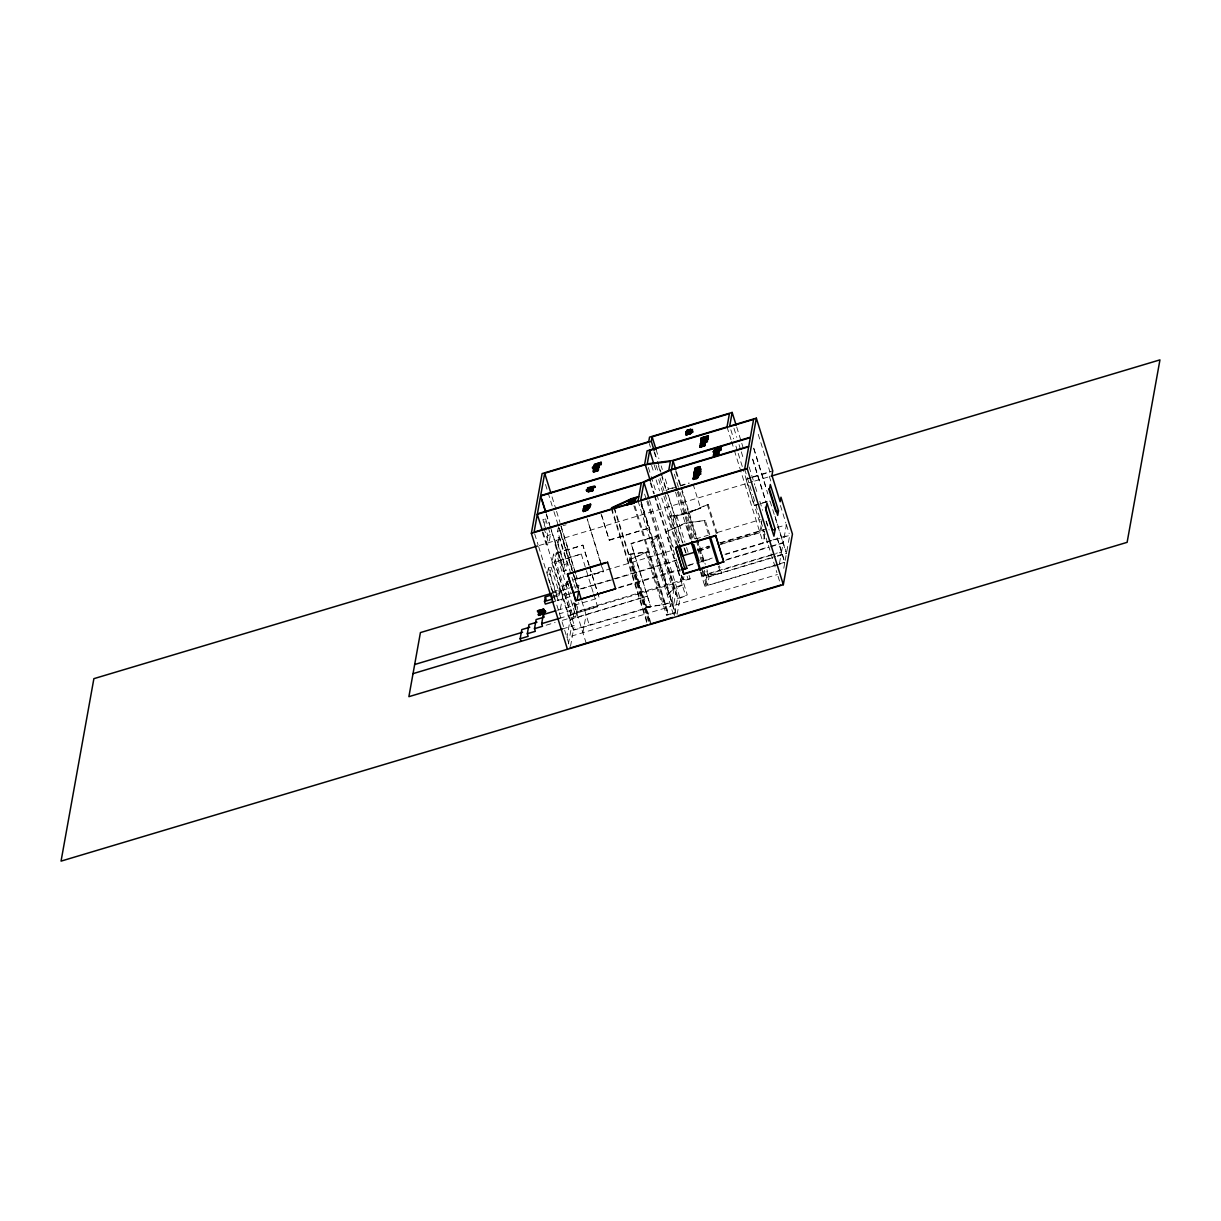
<?xml version="1.0" encoding="UTF-8"?>
<svg xmlns="http://www.w3.org/2000/svg" width="1221" height="1221" viewBox="0 0 1221 1221"><rect width="100%" height="100%" fill="white"/><g stroke="black" fill="none" stroke-linecap="round" stroke-linejoin="round"><path stroke-width="0.75" stroke-dasharray="5 3.75" d="M544.245 526.129L545.558 518.833L542.887 519.627L546.169 530.158M548.29 527.609L550.473 534.63L548.84 543.757L546.169 544.551L547.817 535.439L546.718 531.913M548.427 567.994L547.191 574.832L549.862 574.038L551.083 567.2L548.427 567.994L556.623 594.337L555.708 599.465M568.421 643.94L571.611 626.22L551.907 563.003L553.556 553.876L582.875 545.1L589.102 565.094M555.158 544.978L556.379 538.14L559.05 537.332L567.261 563.675L566.025 570.528L563.354 571.321L555.158 544.978L557.814 544.184L559.05 537.332M573.458 582.158L557.615 531.288L558.165 528.25M572.161 568.65L560.286 530.494L561.111 525.93L577.243 578.907L560.836 526.22L566.056 524.816M567.673 584.447L559.676 586.828L558.852 591.391L566.849 589.01L567.673 584.447L566.849 581.807L673.198 550.015M563.354 571.321L564.59 564.484L556.379 538.14M551.678 596.428L559.676 594.032L560.5 589.468L559.676 586.828M566.849 581.807L566.025 586.37L566.849 589.01M641.056 504.181L674.892 612.82L668.299 614.865L648.61 551.633L630.341 554.044L629.38 554.487L645.787 607.173L665.018 604.319L671.611 602.289L670.863 606.394L646.886 613.553L647.542 612.301L645.711 612.545L644.215 614.361L566.926 637.469L570.131 619.673L647.496 596.107L570.207 619.215L571.031 614.667L554.624 561.965L581.272 553.998L551.907 563.003M589.056 565.323L582.875 545.1M572.588 605.998L573.153 602.869M575.732 588.522L576.694 583.18L574.023 583.974L575.122 587.484M575.747 603.205L573.244 617.093L553.556 553.876M586.202 643.223L575.534 608.974L576.495 603.647M570.528 646.23L573.412 630.219L543.04 532.02M562.393 620.344L575.915 616.3L556.227 553.082L554.578 562.194L574.267 625.427L573.488 629.761L650.778 606.654L631.089 543.421L657.737 535.454L677.426 598.672L674.969 612.362L666.483 615.109L646.779 551.877L629.303 559.859L648.992 623.076M575.915 616.3L576.694 611.965L573.962 603.189M681.639 575.289L680.723 580.433L576.77 611.507L578.372 602.609M582.921 632.692L586.111 614.896M609.371 539.865L649.343 527.915L609.279 540.323L601.159 513.522M559.447 618.345L597.68 606.684L571.031 614.667M597.588 592.338L599.236 598.015L597.542 592.567M573.412 630.219L650.701 607.096L631.089 543.421M657.737 535.454L652.228 541.788L650.915 542.139L657.661 535.912L631.013 543.879M674.16 516.178L673.336 520.741L675.991 519.948L676.739 515.842L700.808 508.211L674.16 516.178L683.455 546.031M678.357 564.758L677.426 569.886L617.261 587.881M674.389 615.552L674.892 612.82M677.136 614.331L680.036 598.198L649.603 500.457M689.071 575.35L690.17 578.861L683.363 579.761L683.958 576.419M703.204 566.803L701.602 575.747L721.687 573.092L719.428 565.827M704.914 571.336L704.288 574.816L774.389 553.846M773.885 565.949L704.883 586.278L706.486 577.35L704.303 570.314M777.67 564.392L707.57 585.347L709.126 576.678L706.944 569.658M759.37 504.075L754.227 505.616L746.031 479.273L751.434 477.213M754.227 505.616L768.528 500.9M762.225 519.062L759.844 532.295L719.871 544.245M724.969 554.242L763.14 542.841L764.621 534.569M779.486 563.339L781.501 552.151L772.42 554.868M777.304 527.503L786.416 524.786L783.226 542.582L770.512 546.382M783.775 568.284L784.782 562.698L776.968 537.622M785.164 560.5L786.11 555.296M786.828 551.327L788.094 544.215M788.415 542.445L789.697 535.317L725.885 554.41M577.243 578.907L603.617 571.565L587.209 518.879L599.954 560.958M674.068 588.598L667.322 594.825L674.068 588.598L646.901 501.388M677.579 545.604L668.528 516.529L688.736 513.232M717.215 533.44L708.165 504.365L707.249 504.487L687.82 513.354L695.741 538.782M708.165 504.365L686.797 514.117L668.528 516.529M709.813 534.935L705.28 520.405L685.195 523.061L665.766 531.913L687.011 522.817M691.132 539.606L686.049 523.26L705.28 520.405M629.303 559.859L648.61 551.633M576.694 611.965L690.17 578.861M701.327 572.313L702.457 575.946L770.604 555.418M706.486 577.35L775.61 556.364M702.457 575.946L721.687 573.092M645.787 607.173L662.225 605.005L671.687 601.831L674.145 588.14L682.173 584.6L684.004 584.355L676.755 587.667L673.534 605.585L777.472 574.511M677.426 598.672L687.286 594.902L667.582 531.669M680.036 598.198L687.286 594.902M673.061 487.713L665.949 489.835L661.98 477.121M680.158 485.576L689.041 482.921M665.872 490.293L668.528 489.499L664.575 476.77M671.962 488.461L689.087 483.348M557.615 531.288L560.286 530.494M547.817 535.439L550.473 534.63M753.22 476.694L772.756 470.848M746.031 479.273L751.159 477.732M752.884 477.213L770.008 472.1L757.554 432.127M539.3 545.466L752.869 481.593M754.7 481.043L769.306 476.678M556.181 553.311L582.829 545.329M761.08 503.556L769.642 501.007M564.59 564.484L567.261 563.675M695.726 538.949L708.302 535.195M717.292 532.509L760.439 519.612M552.503 591.864L560.5 589.468M698.214 549.297L708.989 546.077M719.764 542.857L766.467 528.891M551.648 593.345L578.998 585.164L578.22 589.499L559.035 527.915M697.206 550.03L709.798 546.26M720.573 543.04L763.72 530.143M698.061 550.778L708.974 547.512M698.885 550.961L709.828 547.68M720.772 544.413L764.544 531.333M556.623 594.337L559.294 593.543L558.058 600.381L549.862 574.038M580.021 588.965L675.778 560.317M553.25 597.39L571.031 592.078M581.776 588.858L676.48 560.546M571.626 593.314L562.744 595.97L559.539 613.766L575.534 608.974M570.207 596.642L555.402 601.175L547.741 576.587M688.629 565.109L694.077 563.476M701.342 561.309L712.255 558.043M771.123 540.445L765.796 542.032L744.413 473.366M772.908 539.911L788.903 535.134M687.591 565.857L694.886 563.675M696.703 563.125L713.11 558.226M618.543 587.927L681.532 569.673M726.938 559.401L768.696 546.916M557.524 610.286L599.282 597.786M725.625 560.225L768.757 547.329M770.558 546.794L783.134 543.024L781.577 551.694L776.19 553.311M777.426 555.83L786.507 553.113L775.014 516.239M546.123 625.213L555.158 622.512M709.126 576.678L775.64 556.791M777.426 556.257L786.416 553.571M779.471 563.843L784.859 562.24L777.044 537.164M562.56 628.922L574.267 625.427M775.701 565.399L784.782 562.698M577.518 578.617L603.617 571.565M629.38 554.487L645.817 552.319L662.225 605.005M666.483 615.109L668.299 614.865M780.402 505.463L785.866 523.031M786.416 524.786L789.163 533.562M769.276 476.205L770.909 481.471M753.8 448.107L766.239 488.064M753.708 448.565L767.856 493.971M770.115 501.251L785.866 551.816M752.716 459.035L766.3 502.64M752.64 459.493L765.659 501.282M766.361 521.184L769.093 529.96M736.69 426.968L741.208 441.514M741.773 443.33L743.482 448.779M749.129 466.941L754.761 484.996M755.326 486.797L757.569 494.032M759.828 501.251L762.637 510.286M766.01 521.123L768.253 528.357M733.943 428.22L736.767 437.316M739.026 444.581L740.735 450.03M741.3 451.846L743.558 459.111M744.657 469.139L752.579 494.566M753.143 496.382L767.856 543.62M768.421 545.436L776.907 572.695M778.021 576.266L780.753 585.042M730.83 429.761L733.653 438.843M735.927 446.108L737.621 451.556M738.186 453.373L743.848 471.55M727.029 426.923L730.997 439.636M731.562 441.453L733.821 448.718M734.386 450.534L763.14 542.841M707.249 504.487L716.3 533.562M693.07 484.081L700.717 508.669M704.303 520.848L708.272 533.562M718.452 566.269L720.726 573.534M676.419 471.672L680.952 486.202M681.516 488.018L705.28 564.331M675.717 471.443L681.379 489.621M681.944 491.437L696.657 538.675M697.222 540.491L704.578 564.102M706.791 571.184L708.424 576.465M696.306 540.613L703.662 564.224M674.343 474.145L679.441 490.506M680.005 492.322L694.718 539.56M697.542 548.641L702.64 564.987M678.25 491.239L692.963 538.476M703.159 571.184L707.57 585.347M677.396 491.926L692.673 540.979M702.289 571.871L706.7 586.034M675.564 492.17L690.277 539.407M700.472 572.115L704.883 586.278M656.089 449.526L658.913 458.608M661.172 465.873L662.301 469.505M676.739 515.842L684.935 542.185M686.584 547.451L688.217 552.716M668.345 495.36L675.991 519.948M654.7 452.274L656.959 459.539M657.524 461.355L660.927 472.252M661.492 474.069L682.982 543.101M684.66 548.504L686.858 555.524M654.059 451.678L656.333 458.943M658.592 466.208L661.416 475.305M684.004 547.786L685.637 553.052M649.282 443.528L650.411 447.161M656.074 465.323L657.768 470.772M660.042 478.037L663.995 490.766M665.124 494.398L680.448 543.574M670.466 515.644L678.968 542.902M654.181 465.018L656.455 472.298M658.714 479.563L678.525 543.147M687.133 576.236L688.217 579.746M651.602 465.369L653.861 472.634M656.135 479.899L659.523 490.796M661.782 498.061L676.495 545.299M648.382 467.49L650.656 474.755M651.22 476.572L656.303 492.918M656.867 494.734L673.29 547.42M682.264 576.251L683.363 579.761M650.976 482.906L654.364 493.803M654.929 495.619L681.41 580.647M650.274 482.692L653.662 493.589M654.227 495.405L685.454 595.146M647.771 500.702L678.22 598.443M644.642 494.123L646.336 499.572M656.349 536.263L672.756 588.949M640.704 500.213L676.816 616.132M641.056 502.029L649.267 528.372M641.132 503.724L674.969 612.362M652.228 541.788L668.635 594.474M638.049 501.007L674.145 616.926M634.935 505.998L668.772 614.651M633.913 505.876L667.75 614.514M630.341 554.044L646.764 606.73M631.135 559.615L650.824 622.832M614.255 507.142L650.35 623.046M614.056 508.18L650.167 624.099M611.614 507.753L647.725 623.656M611.4 508.989L647.496 624.893M601.083 513.98L609.279 540.323M600.518 562.774L603.342 571.855M589.667 566.91L597.023 590.521M589.621 567.139L596.977 590.75M581.272 553.998L593.116 592.383M593.727 593.971L597.634 606.913M552.045 496.871L556.013 509.584M556.578 511.401L559.966 522.298M574.435 575.915L579.426 591.956M545.497 484.447L553.388 509.813M553.952 511.614L558.47 526.114M581.898 601.343L589.392 625.427M558.44 526.724L572.023 570.329M572.588 572.145L578.128 589.957M557.814 544.184L566.025 570.528M546.336 513.766L549.725 524.664M550.289 526.48L564.438 571.901M567.261 580.982L569.535 588.263M574.038 602.731L576.77 611.507M546.245 514.224L564.926 574.175M567.185 581.44L569.444 588.705M545.558 518.833L547.741 525.854M543.91 527.96L548.84 543.757M542.338 532.264L546.169 544.551M551.083 567.2L559.676 594.032M534.676 533.913L538.064 544.795M538.629 546.611L570.207 648"/><path stroke-width="1.5" d="M567.46 649.267L531.364 533.348L542.109 473.58L648.717 441.712L649.541 437.149L732.157 412.439L736.126 425.152M537.301 514.3L534.111 532.097L611.4 508.989L611.614 507.753L631.654 498.611L638.873 496.459L641.254 483.226L537.301 514.3L542.399 530.631M540.582 496.062L537.393 513.843L642.109 482.539L668.772 470.375L670.39 461.431L645.314 464.743L540.582 496.062L545.68 512.408M651.297 441.361L544.688 473.244L540.674 495.604L644.612 464.514L647.069 450.839L727.029 426.923L729.41 413.69L652.121 436.813L651.297 441.361L654.135 450.457M520.97 641.361L520.146 638.736L521.794 629.609L529.777 627.212M520.146 638.736L528.144 636.339L527.319 633.699L528.968 624.587L536.965 622.191M527.319 633.699L535.317 631.318L534.493 628.678L536.141 619.551L544.139 617.17L543.314 614.529L555.753 610.805M538.675 615.247L543.437 613.598L543.269 612.53L543.574 613.675L538.644 615.384L538.522 613.965L545.558 611.782L543.528 612.27L542.918 610.744L543.94 610.439L539.407 612.484L542.918 610.744M539.133 613.995L538.812 612.469L543.284 611.477M539.117 612.744L539.468 611.324L539.209 612.27M538.934 613.766L539.88 612.484M540.934 612.576C542.383 613.171 538.003 614.148 538.965 611.477M542.048 613.629C544.444 613.14 543.696 611.385 541.559 612.255M554.212 601.419L545.329 604.074L544.505 601.449L545.329 596.886L551.724 594.978M543.635 610.531L543.894 611.187M538.904 611.813L544.078 610.195L543.849 609.279L543.94 610.439M534.493 628.678L542.49 626.281L541.666 623.656L543.314 614.529M544.078 610.195L542.429 610.057M542.185 610.653L543.696 609.645L543.177 611.523L545.344 610.851L538.69 612.973M575.656 600.732L615.628 588.781L575.656 600.732L567.536 573.931L605.692 562.53M591.529 489.713L586.706 490.842L586.462 490.048L593.024 487.805L593.238 488.751M583.241 510.088C588.522 508.913 591.162 508.699 583.241 510.088L583.47 511.019L587.545 509.996L583.379 511.507L587.683 509.752M583.44 508.974L583.669 509.905L587.988 507.6L583.44 508.974L588.324 507.341L587.835 508.608M587.728 507.341L590.109 506.257L583.501 508.608L587.591 507.585L584.569 508.577M584.722 507.982C582.615 509.249 584.126 505.021 586.202 505.708L586.446 506.486M583.775 507.081L590.811 505.006L590.567 504.212L583.913 506.333L586.202 505.708M586.706 490.842L586.492 489.896M583.775 509.264L583.531 508.47M584.187 506.99L584.966 508.791M587.988 490.842L592.872 490.659L592.734 489.423L587.988 490.842L588.201 491.773L592.078 490.857M595.009 486.248C577.747 491.773 594.978 484.065 595.238 487.286L594.2 486.507M588.201 491.773L592.979 490.216L592.734 489.423M589.56 489.026L593.208 487.286L588.736 488.843M585.668 508.699L585.805 510.057L585.668 508.699L583.943 509.401L584.203 510.332L585.912 509.493M586.446 509.737C594.261 505.509 578.006 509.432 585.698 507.982M596.886 470.161C587.622 473.901 602.151 467.918 597.618 469.764M595.68 468.482L598.855 467.536L598.611 466.743L593.833 468.299L599.16 466.498L596.23 467.048M594.139 466.544L599.297 465.079L599.099 464.041L595.466 464.911L595.711 465.705L598.183 464.819M597.1 466.529L598.748 465.949L594.368 467.475C594.673 463.69 593.513 469.703 595.36 467.353M599.496 463.995L594.368 465.293L599.068 464.178M590.399 489.468L590.552 490.811L589.926 489.484L588.003 490.354L588.217 491.315L590.643 490.247M593.711 471.108L593.467 470.329L598.214 468.895L598.336 470.604L593.543 472.039M596.962 470.711L593.635 471.581M594.093 468.956C597.557 466.346 600.991 468.36 594.459 468.086M594.368 467.475L592.49 467.368L593.559 467.918L592.506 468.543L594.764 468.131M594.535 466.498L598.397 465.888L598.977 466.865M601.175 462.301L594.459 464.758L599.236 463.202L599.465 464.133L594.719 465.552L594.551 464.285L601.175 462.301L601.388 463.232L596.428 464.713M584.264 508.058C584.783 506.486 590.17 507.387 587.85 505.967M590.735 489.896C594.535 488.247 591.971 489.453 591.468 489.087M588.553 505.525L583.806 506.944L588.614 505.235L587.759 506.456M592.429 490.018L591.178 490.506L591.788 489.926M588.72 506.791L588.476 506.013C592.75 504.868 588.69 510.225 585.439 508.76M589.361 505.28L590.399 505.967M592.826 487.622L595.329 487.072M593.024 487.805C593.971 490.766 591.636 486.706 589.438 489.224L589.682 490.018M590.567 504.212L586.66 505.509L586.904 506.456M592.796 487.759L592.597 486.736L592.75 487.973L593.498 487.332M597.328 469.108L596.26 469.459L598.214 468.895M599.236 463.202L595.466 464.911M598.137 469.154L598.458 469.688M594.49 466.819L599.343 464.819M599.847 464.041L600.9 464.728L599.847 464.041L600.869 462.698L600.289 463.751M577.136 600.076L578.739 591.193L573.397 592.78M629.09 502.533L630.357 503.891L633.806 503.205L627.38 504.716L627.167 503.769L630.57 501.724M627.38 504.716L633.943 502.472L632.783 500.396L629.319 500.992M632.676 498.733L614.255 507.142L614.056 508.18L638.049 501.007L638.781 496.901L629.517 499.877L631.883 499.175L632.127 499.954M629.242 503.586L634.035 501.923M629.395 502.747C630.57 500.625 639.819 498.916 629.258 501.327M631.883 499.175C635.607 498.321 637.957 498.55 632.554 500.152M635.088 499.374L635.134 498.199L633.119 499.13M633.378 502.121L627.136 503.922M632.615 502.579L633.882 500.656L634.081 501.663L635.454 501.266L635.225 500.335L629.502 502.121M630.357 503.891L633.943 502.426M634.126 501.434L633.241 499.404C635.805 498.534 632.035 501.343 632.6 498.946M634.264 500.686L634.02 499.908M635.134 498.199L633.333 499.084M635.225 500.335L629.67 502.258L629.303 501.129L633.241 499.404M643.94 482.295L640.704 500.213L744.657 469.139L748.671 446.779L670.604 470.131L643.94 482.295L649.023 498.641M649.664 450.488L647.252 463.858L672.328 460.546L750.396 437.194L753.601 419.414L649.664 450.488L653.617 463.202M673.03 460.775L671.474 469.444L748.763 446.321L750.32 437.652L673.03 460.775L675.854 469.856M650.35 623.046L650.167 624.099L672.435 617.444M691.284 430.357C689.407 429.548 685.103 432.326 685.943 432.967C688.98 429.884 695.848 432.142 686.049 434.355L685.881 433.089L686.065 434.218L692.75 431.898L685.607 434.172L690.43 432.173M686.278 433.058L686.034 432.265L690.781 430.845L691.025 431.639M686.049 434.355C695.008 429.884 685.302 435.943 686.721 433.272M690.247 432.555L687.286 433.531C685.836 430.937 692.734 432.829 690.979 429.761L690.857 430.479C686.065 430.357 686.782 434.065 686.721 432.051M691.376 431.761L692.2 431.501L691.59 432.707L692.2 431.501M692.322 429.441C694.169 430.738 685.24 429.319 686.431 432.448M696.26 478.052L697.634 477.472L693.162 478.678L698.091 476.984L694.474 477.793M698.61 474.557C704.288 470.894 687.102 475.671 697.802 475.518L698.427 473.656L700.427 473.153L700.64 474.069L695.68 475.564M694.154 473.153L700.793 471.047L701.052 471.84L694.016 473.473L698.412 471.886M696.642 471.123L695.07 471.489L694.993 468.498C709.935 466.056 684.019 476.205 698.565 471.031C696.855 472.359 699.755 469.047 697.313 470.879M696.397 470.344C691.605 473 697.588 465.216 698.534 470.283L699.602 470.024M694.917 468.956L700.076 467.414L694.917 468.956L695.161 469.749M694.963 468.635C697.466 465.964 702.09 467.841 698.259 468.956M695.939 477.716C700.228 476.694 691.605 477.09 693.497 479.014C698.046 474.969 700.427 478.708 693.436 479.334M693.604 478.403L693.345 477.625L698.107 476.205L698.32 477.121L696.901 476.755M694.398 473.946C696.046 472.313 697.023 475.58 696.306 473.244M694.612 472.817L694.352 472.023M698.946 470.222L698.656 469.658C692.307 473.275 696.046 467.719 695.741 470.68M696.55 471.443L694.596 472.481L695.787 472.313L695.237 469.291M695.329 468.833L695.07 468.04L699.831 466.62L699.923 467.918L699.038 467.399L699.831 466.62M704.334 445.604L705.112 445.604L700.182 447.298L699.938 446.52L705.128 444.826L704.883 444.032L700.137 445.451L704.593 444.291L705.204 445.146L702.09 445.055M702.67 443.788C709.538 441.407 697.817 444.062 700.793 443.895L707.447 441.773L707.203 440.979L700.549 443.101M708.088 438.202L701.449 440.323C698.992 438.11 710.988 437.286 707.142 437.851L707.753 436.645L708.088 438.202L706.028 438.827C707.157 435.164 696.474 441.773 704.013 438.11L703.769 437.332L701.342 438.705L706.12 437.149L706.349 438.08L703.174 439.026M704.227 437.133L706.181 436.859L706.394 437.82L704.456 438.08L704.227 437.133C717.887 433.226 692.887 440.109 703.769 437.332M700.182 447.298L700.045 445.909M700.381 446.245L700.137 445.451M707.57 438.888L700.93 440.995L701.129 441.895L707.829 439.667L707.57 438.888L700.961 440.857C700.076 443.956 709.508 439.499 703.662 442.307M701.449 440.323L701.419 438.324M708.119 435.836L708.348 436.767L701.754 438.614M695.543 471.52L694.322 471.627L696.779 470.634L696.916 471.993L697.939 469.932M697.084 474.282L696.916 473.061M697.557 471.672C699.145 469.322 699.023 473.168 699.007 471.047M705.387 442.384C705.692 441.743 699.374 441.514 702.686 441.712M703.082 441.086L702.701 442.674M703.861 442.124C702.396 440.094 707.218 440.628 704.074 441.437M698.717 474.969L698.427 474.42M699.358 471.398L698.381 470.955M705.128 444.826L704.883 444.032M695.07 470.634L700.701 468.925L698.961 469.642M706.349 438.08L704.471 437.927M700.427 473.153L693.742 475.457L693.955 476.388L697.939 474.755M706.898 437.057L707.142 437.851M700.64 474.069L693.589 476.449L693.803 475.122M707.814 437.545L708.058 438.339M683.867 573.702L723.839 561.752L683.775 574.16L675.656 547.359L715.628 535.409L723.29 559.996M716.895 454.731C714.697 458.028 712.805 453.327 713.842 455.204M713.995 452.258C729.441 446.169 699.587 456.242 720.787 449.313L721 450.244L713.995 452.258L714.239 453.052L718.024 452.289M714.316 450.473C712.499 452.014 718.726 446.001 718.07 452.182L719.016 449.282L719.184 450.564L714.01 452.121M716.803 449.725C710.927 450.061 722.71 449.969 721.168 447.207C718.665 446.504 711.217 450.854 716.803 449.725L717.048 450.518M714.544 453.815C727.395 451.297 706.7 459.783 717.292 454.609M714.316 452.579L718.742 451.511L714.3 453.342M714.377 452.228L714.346 450.87L720.375 448.977L720.588 449.908L719.23 450.305M718.513 450.763C720.863 446.108 713.095 449.526 715.338 450.931M718.742 450.839L718.284 451.846M717.338 453.876L718.818 453.037L713.43 455.341L718.36 453.647L716.284 453.922M719.184 450.564L719.322 448.046L714.743 449.252M720.787 449.313L717.139 451.007M732.157 412.439L729.7 426.129L756.348 418.162L772.756 470.848L771.931 475.412L780.143 501.755L780.967 497.191L792.444 534.065L783.333 584.706L408.882 696.672L420.421 632.585L551.648 593.345M723.763 562.209L715.628 535.409M783.333 584.706L747.237 468.788L756.348 418.162M775.182 529.349L773.946 536.187L765.735 509.844L766.971 503.006L775.182 529.349L772.511 530.143L765.399 507.31M778.494 510.866L777.685 515.43L769.474 489.087L770.298 484.523L778.494 510.866L775.839 511.675L768.726 488.843M542.735 611.706L542.49 610.912L538.873 611.95M597.969 468.131L597.206 467.292L598.748 467.979M591.834 490.064L592.918 490.598M700.656 443.849L704.532 443.467L700.946 444.017L704.715 442.582M698.214 471.245L698.855 472.71L693.849 474.236L698.015 473.214M697.847 475.427L697.084 474.587M718.467 451.434L719.2 450.961L717.368 451.251M699.419 469.566L697.115 471.077M704.334 441.514L705.494 442.796L705.341 441.224L701.236 443.025M694.184 473.031C692.689 477.426 701.922 471.184 694.749 474.801M698.412 473.748L697.16 473.855M695.39 470.009L699.282 468.192M699.358 467.964L698.595 468.284M593.955 469.932L594.795 469.429M698.32 475.656L695.772 476.633M714.926 453.8L714.178 453.601M716.651 449.923L719.047 448.626M594.871 469.246L597.618 468.696M701.754 444.688L704.776 443.391M695.466 476.419L694.001 476.953L697.542 475.793M698.03 475.839L696.657 475.961M701.19 444.81L702.151 444.658M702.594 440.537L702.411 439.591L706.028 438.827M705.021 439.987C706.669 437.026 698.214 441.361 701.953 440.033M702.594 440.125C699.847 437.484 708.501 437.973 704.67 438.858M540.399 610.302L539.636 611.141L543.238 610.286L543.208 609.203L539.957 610.241L542.994 609.523M598.504 467.185L597.71 467.384M543.559 610.821L542.75 611.034M703.25 442.643L704.792 443.009M699.251 471.84L696.84 473.504M714.941 450.961L716.055 450.396M539.3 611.614L537.606 611.874L538.43 610.454L537.347 611.004L543.833 609.401M701.403 440.583L704.105 439.972M689.27 430.845L687.56 431.608M594.505 487.5L593.253 486.538L593.421 487.774M629.456 503.021L633.699 501.678L633.913 502.609M702.853 441.895L701.251 442.567L703.327 441.88M538.43 610.454L539.972 611.294M686.736 431.807L687.53 430.204C683.684 433.104 693.528 426.45 691.101 431.272M598.443 466.056L599.297 465.75L597.451 466.544M597.664 470.711L596.291 471.214M704.685 443.803L703.754 443.711M697.313 476.984L698.107 476.205L696.825 476.434M539.529 611.141L540.46 610.683M717.322 452.594L714.27 453.617L715.338 453.571M704.731 439.148L705.967 438.476L702.044 439.575M598.107 465.873C589.987 468.62 602.045 464.362 596.855 465.735M593.314 467.139L594.627 467.17M587.408 508.058L588.705 507.432L587.362 507.509M543.528 612.27L538.827 613.72M599.053 466.62L598.748 465.949M543.65 609.34L539.728 610.5M694.627 473.885L696.214 473.809M701.037 441.727L702.106 442.765M697.924 475.976L698.687 475.564L694.841 476.373M714.392 453.464L714.3 453.891M597.725 469.566L597.023 469.444M686.553 433.699L686.034 432.265M701.449 444.551L700.625 445.07M714.804 454.197L716.3 454.075M696.703 476.572L693.726 477.197L694.673 476.724M698.534 470.268L697.069 470.695M587.622 508.547L585.988 509.126M687.53 430.204L686.889 430.723L690.582 429.334M687.774 430.998L687.133 431.501L689.193 430.601M716.208 454.38L717.612 453.83L713.522 454.884L713.675 456.135M714.926 450.732L714.544 449.191M697.695 476.831L698.32 477.121M704.425 445.1L702.808 445.253M698.305 475.961L697.252 476.266M697.863 476.907L698.58 476.449L696.123 476.831M632.799 500.946L633.699 500.259M589.178 489.178L588.491 489.713L590.338 489.423M713.995 453.495L715.079 453.174M694.276 477.472L693.589 478.006L696.565 477.38M681.532 569.673L686.889 568.33L679.532 544.719M596.703 469.078L598.443 468.36L594.948 469.078M596.214 469.673L594.352 470.436L596.138 470.116M701.403 443.147L700.762 443.605L700.991 442.231M701.663 444.459L700.121 445.055L701.083 445.039M715.155 453.296L715.643 453.495M539.545 613.018L538.72 612.835M701.388 438.492L706.15 437.026M629.944 501.266L631.868 500.641M695.741 471.871L697.023 471.428M597.359 468.971L598.137 468.543L597.328 468.528M717.338 453.586L717.582 453.632M717.246 454.044L717.139 454.533M635.347 499.435L633.699 500M594.139 469.383L595.344 469.062M594.917 469.215L593.452 469.932L597.756 468.956M594.764 470.024L593.696 470.711L596.672 470.085M700.808 444.52L704.41 443.696L702.548 444.459M714.926 453.983L713.858 454.67L716.269 454.227M630.448 501.205L631.913 500.854M633.317 500.686L631.929 499.816L629.822 500.839M695.237 476.358L694.032 477.243M597.008 468.971L598.107 468.254M594.596 469.352L596.367 468.864M701.266 444.475L702.64 444.017M718.543 450.167L719.291 449.42M699.007 469.459L699.862 466.895M633.562 500.702L634.05 499.16M717.826 454.426L718.375 452.854L713.598 454.426M697.557 477.762L697.802 477.289M695.161 474.389L696.55 474.038M717.093 453.083L718.986 452.304L717.627 452.319M717.917 452.915L716.59 453.25M599.45 464.239L594.612 466.086L594.398 465.17M586.736 490.689L593.269 488.598M701.953 442.048L701.068 442.811M702.518 442.872L701.526 443.391L701.739 442.613M589.438 489.224L593.482 488.141L590.476 489.3M695.421 475.015L694.108 475.793M589.911 489.041L592.796 488.354L590.933 489.117M716.849 453.037L717.887 452.487L716.132 452.838M717.841 449.404L718.848 449.099L714.285 450.595M585.424 509.508L583.806 510.637L583.562 509.844M586.767 509.752L588.43 508.882L586.233 509.92M540.216 613.537L541.178 613.354M590.002 489.575L588.934 491.101L590.262 490.369M597.222 470.192L596.397 470.451M701.861 444.993L702.914 444.673M694.993 475.564L697.802 474.465M696.321 476.587L697.206 476.404M689.575 430.464L690.827 430.128M703.617 441.33L704.96 440.689L702.044 441.529L701.785 440.735M586.202 508.943L587.515 508.409L587.057 507.539M541.468 612.82L542.155 612.301M695.07 476.434L696.245 476.159M597.084 469.062L594.139 469.688M590.674 488.324C596.306 486.248 585.118 489.545 590.674 488.324L588.827 488.919L588.491 488.049M716.055 453.296L717.246 453.022M696.016 477.411L696.825 477.167M703.494 441.483L706.013 440.583L702.991 441.651M696.474 474.801L694.841 475.58M541.391 612.515L539.468 614.209M597.206 465.766L599.053 464.972L598.58 465.628M702.533 444.597C705.921 444.139 696.779 445.558 703.617 443.696M702.777 445.39L704.09 444.978M702.96 446.352L704.334 445.772L700.274 446.84L704.41 445.375L703.647 444.536M590.979 490.689L593.192 489.713L592.002 489.774M716.025 453.434L716.986 453.235M697.359 471.855L699.572 470.894L698.565 470.894M585.195 506.852L583.943 506.196M541.269 613.003L543.162 612.301L542.612 611.675M688.003 432.814L689.148 432.463M717.124 449.923L719.016 448.84M698.015 468.162L699.816 467.399L699.038 467.399M631.883 501.022L632.783 500.396M541.132 613.644L542.582 613.079L538.492 614.102M596.123 469.963L596.993 469.398M596.046 470.421L597.451 469.871L593.36 470.924L593.604 471.718M702.716 445.558L704.746 444.215M697.664 468.147L698.504 467.582M696.184 478.51L697.023 477.945M690.277 430.189L686.187 431.654M690.933 429.99L692.307 429.578M691.178 430.784L692.582 430.235M685.866 433.226L692.505 431.105L692.734 432.036M685.82 433.424L690.582 432.005L685.805 433.562M594.276 465.842L599.053 464.285M594.215 466.178L598.992 464.621L599.206 465.552M702.853 441.163L707.829 439.667M700.488 443.437L705.265 441.88L705.417 443.101M704.334 442.567L704.548 442.216M588.705 488.98L591.437 488.156M695.207 469.429L698.336 468.498M694.749 469.887L698.687 468.162M695.909 469.673C691.651 472.069 700.564 468.208 698.931 468.94M699.557 470.253L700.93 469.841L700.701 468.925M695.573 475.778L698.733 474.832M636.126 498.626L629.777 500.671L629.548 499.725M633.775 501.236L628.998 502.793L629.364 504.12M630.814 502.518L635.469 501.129M631.165 502.548L633.424 501.862L633.027 501.19M531.364 533.348L747.237 468.788M537.469 546.016L93.88 678.662L61.05 861.126L1127.12 542.338L1159.95 359.874L771.123 476.144M567.444 574.389L607.432 562.438M715.552 535.866L675.579 547.817L683.775 574.16M695.237 552.045L682.478 555.86L679.654 546.779M544.505 601.449L552.503 599.053L551.678 596.428M539.468 611.324L542.872 609.905M539.987 611.95L541.697 611.523M541.666 623.656L559.447 618.345M414.667 664.514L522.603 632.234M413.034 673.641L562.56 628.922M570.207 648L647.496 624.893M678.632 615.582L780.753 585.042M590.735 490.094L591.773 489.804M696.855 470.482L699.328 470.1M595.482 469.536L596.275 469.307M715.262 453.51L716.437 453.266M716.376 453.632L717.154 453.357M695.863 476.19L697.054 475.931M688.568 432.768L689.331 432.555M596.748 467.017L598.366 466.834L597.893 466.193M702.35 444.749L700.701 445.055M705.143 439.362L706.226 439.316L705.555 438.705M596.779 468.666L597.649 468.498M596.184 465.705L599.313 464.972M586.462 490.048L592.887 488.537M696.947 469.49L698.076 469.429M703.708 443.589L705.082 443.421M701.052 444.993L701.861 444.871M701.297 445.787L700.472 445.879M705.204 439.484L705.494 440.445M586.66 505.662L588.583 505.402L588.781 506.456M681.776 569.001L686.889 568.33M704.013 438.11L703.464 437.362M632.371 501.785L633.119 502.579M595.344 467.78L595.283 466.971M695.802 470.207L696.581 468.864L697.512 469.795M542.719 612.957L538.4 614.59L538.644 615.384M540.445 611.111L541.452 610.744L540.384 611.919M690.338 429.533L690.155 430.799M698.671 475.213L697.695 473.962M686.339 432.921L689.834 431.608L690.033 432.707M694.978 474.007C692.856 472.313 700.747 473.656 697.389 470.451M584.355 507.432L587.805 506.211L588.293 507.783M632.005 500.946C632.432 499.267 628.556 500.442 630.738 501.434M714.071 451.801L714.254 452.915M704.517 439.926L704.761 440.72M703.693 440.903L703.952 441.697M701.51 437.82L701.724 438.751M703.555 444.993L703.8 445.787M701.449 439.591L701.693 440.384M692.17 431.669L692.429 432.448M690.124 429.563L690.476 431.227M687.194 430.708L687.438 431.501M699.511 470.512L699.511 468.818M686.629 430.464L686.874 431.257M698.504 469.032L698.916 470.314M694.566 471.123L694.917 472.573M694.963 474.786L695.207 475.564M694.2 474.404L694.535 475.778M693.192 478.54L693.406 479.471M710.378 536.752L718.864 564.01M709.401 537.194L717.887 564.453M670.604 470.131L676.831 490.109M693.803 544.612L698.9 560.973M691.697 541.422L700.762 570.497M691.407 543.04L699.908 570.299M652.121 436.813L656.089 449.526M677.579 545.604L684.935 569.215M645.314 464.743L650.411 481.089M633.592 502.274L633.806 503.205M594.49 464.621L594.719 465.552M592.49 467.368L592.734 468.162M593.299 471.245L593.513 472.176M591.33 489.972L591.575 490.766M591.01 489.285L591.178 490.506M588.446 489.453L588.69 490.247M607.509 561.981L615.628 588.781M588.614 505.235L588.858 506.028M587.988 508.669L588.217 509.584M586.767 509.157L587.011 509.951M586.278 508.516L586.523 509.31M583.852 506.684L584.05 507.738M583.15 510.592L583.379 511.507M544.688 473.244L550.915 493.238M578.739 591.193L581.364 599.648M567.536 573.931L575.732 600.274M541.803 499.236L545.772 511.95M545.329 596.886L546.153 599.511M545.344 610.851L545.558 611.782M542.093 610.546L542.338 611.339M542.032 613.034L542.292 613.827M537.591 610.698L537.835 611.492M538.522 613.965L538.766 614.743M685.881 434.813L690.842 433.394L685.881 434.813M597.893 467.75L594.261 468.849L597.893 467.75M690.155 433.608L686.507 434.691L690.109 433.669M718.055 451.709L714.422 452.808L718.055 451.709"/></g></svg>
